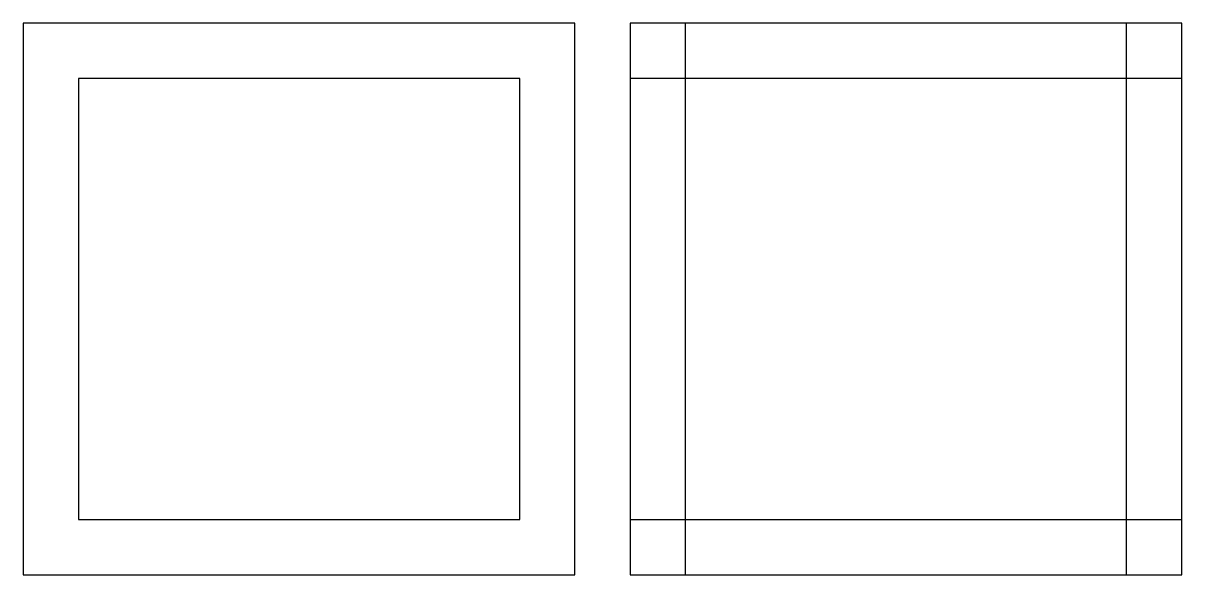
# Model space of a CAD drawing. Header units: millimetres. Extents: x 5 to 110, y 5 to 55.
import ezdxf

# ---------------------------------------------------------------- set-up
doc = ezdxf.new("R2010")
doc.units = ezdxf.units.MM

msp = doc.modelspace()

# ---------------------------------------------------------------- linework, layer by layer
for p, q in [((110, 55), (60, 55)), ((60, 55), (60, 5)), ((65, 55), (65, 5)), ((105, 5), (105, 55)), ((110, 5), (110, 55)), ((110, 50), (60, 50)), ((60, 10), (110, 10)), ((60, 5), (110, 5))]:
    msp.add_line(p, q)
for points in [[(5, 5), (55, 5), (55, 55), (5, 55)], [(10, 10), (50, 10), (50, 50), (10, 50)]]:
    msp.add_lwpolyline(points, close=True)

doc.saveas('drawing.dxf')
